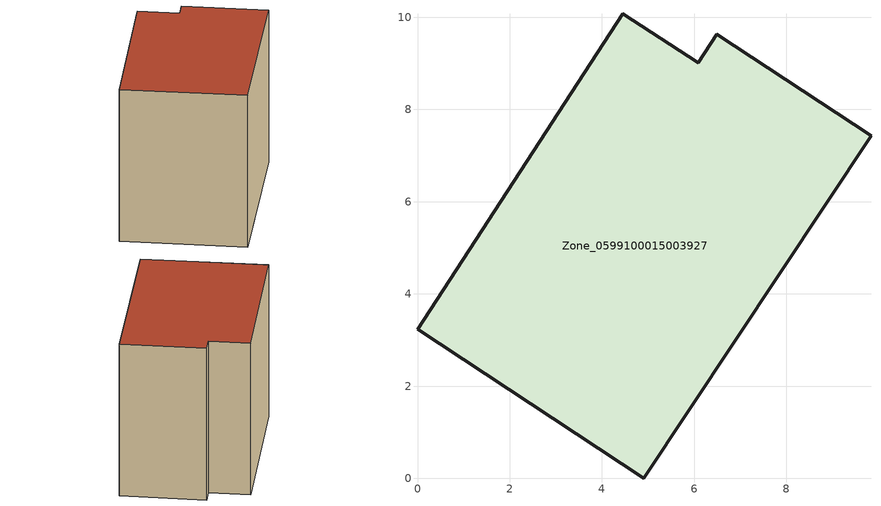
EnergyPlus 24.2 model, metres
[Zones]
Zone_0599100015003927
 floor ground (C_G): 4.91,0 0,3.23 4.46,10.08 6.08,9.01 6.49,9.63 9.83,7.43 z0.79
 wall outside (C_F): 0,3.23 4.91,0 9.83,7.43 6.49,9.63 6.08,9.01 4.46,10.08 0,3.23 z0.79:8.47
 roof outside (C_R): 4.46,10.08 0,3.23 4.91,0 9.83,7.43 6.49,9.63 6.08,9.01 z8.47
[BUILDING]
Pand.0599100015003927: North Axis=0; Terrain=City; Loads Convergence Tolerance Value=0.04; Temperature Convergence Tolerance Value=0.4; Solar Distribution=FullExterior; Maximum Number of Warmup Days=25; Minimum Number of Warmup Days=1
[Site:Location]
Rotterdam.The.Hague.AP_ZH_NLD Design_Conditions: Latitude=51.96; Longitude=4.45; Time Zone=1; Elevation=-4.5
[SITE:GROUNDTEMPERATURE:BUILDINGSURFACE]
18, 18, 18, 18, 18, 18, 18, 18, 18, 18, 18, 18
[MATERIAL] Thermal Absorptance=0.9; Solar Absorptance=0.7; Visible Absorptance=0.7
Name | Roughness | Thickness | Conductivity | Density | Specific Heat
G.TI.1965-1974 | MediumSmooth | 0.15 | 0.882353 | 540 | 1210
F.TI.1965-1974 | Rough | 0.3 | 0.697674 | 1920 | 840
R.TI.1965-1974 | MediumRough | 0.2 | 0.232558 | 1500 | 1000
[CONSTRUCTION]
C_G: G.TI.1965-1974
C_F: F.TI.1965-1974
C_R: R.TI.1965-1974
[ZONE]
Zone_0599100015003927: Type=1; Multiplier=1; Ceiling Height=Autocalculate; Volume=Autocalculate; Floor Area=autocalculate; Part of Total Floor Area=Yes
[ZONEINFILTRATION:DESIGNFLOWRATE]
Infil_Zone_0599100015003927: Zone or ZoneList or Space or SpaceList=Zone_0599100015003927; Schedule=AlwaysOn; Design Flow Rate Calculation Method=Flow/Area; Flow Rate per Floor Area=0.003; Constant Term Coefficient=1; Temperature Term Coefficient=0; Velocity Term Coefficient=0; Velocity Squared Term Coefficient=0
[HVACTEMPLATE:ZONE:IDEALLOADSAIRSYSTEM]
Zone_0599100015003927: Maximum Heating Supply Air Temperature=50; Minimum Cooling Supply Air Temperature=13; Maximum Heating Supply Air Humidity Ratio=0.0156; Minimum Cooling Supply Air Humidity Ratio=0.0077; Heating Limit=NoLimit; Cooling Limit=NoLimit; Dehumidification Control Type=ConstantSensibleHeatRatio; Cooling Sensible Heat Ratio=0.7; Dehumidification Setpoint=60; Humidification Control Type=None; Humidification Setpoint=30; Outdoor Air Method=None; Outdoor Air Flow Rate per Person=0.00944; Outdoor Air Flow Rate per Zone Floor Area=0; Outdoor Air Flow Rate per Zone=0; Demand Controlled Ventilation Type=None; Outdoor Air Economizer Type=NoEconomizer; Heat Recovery Type=None; Sensible Heat Recovery Effectiveness=0.7; Latent Heat Recovery Effectiveness=0.65
[ZONECONTROL:THERMOSTAT]
ThermostatControl_Zone_0599100015003927: Zone or ZoneList=Zone_0599100015003927; Control Type Schedule=DualSetpointControlType; Control 1=Thermostat_Zone_0599100015003927; Temperature Difference Between Cutout And Setpoint=0
[THERMOSTATSETPOINT:DUALSETPOINT]
Thermostat_Zone_0599100015003927: Heating Setpoint Temperature Schedule=HeatingSetpoint_Zone_0599100015003927; Cooling Setpoint Temperature Schedule=CoolingSetpoint_Zone_0599100015003927
[SCHEDULE:COMPACT]
HeatingSetpoint_Zone_0599100015003927: Through: 12/31, For: AllDays, Until: 24:00, 21
CoolingSetpoint_Zone_0599100015003927: Through: 12/31, For: AllDays, Until: 24:00, 24
DualSetpointControlType: Through: 12/31, For: AllDays, Until: 24:00, 4
AlwaysOn: Through: 12/31, For: AllDays, Until: 24:00, 1
